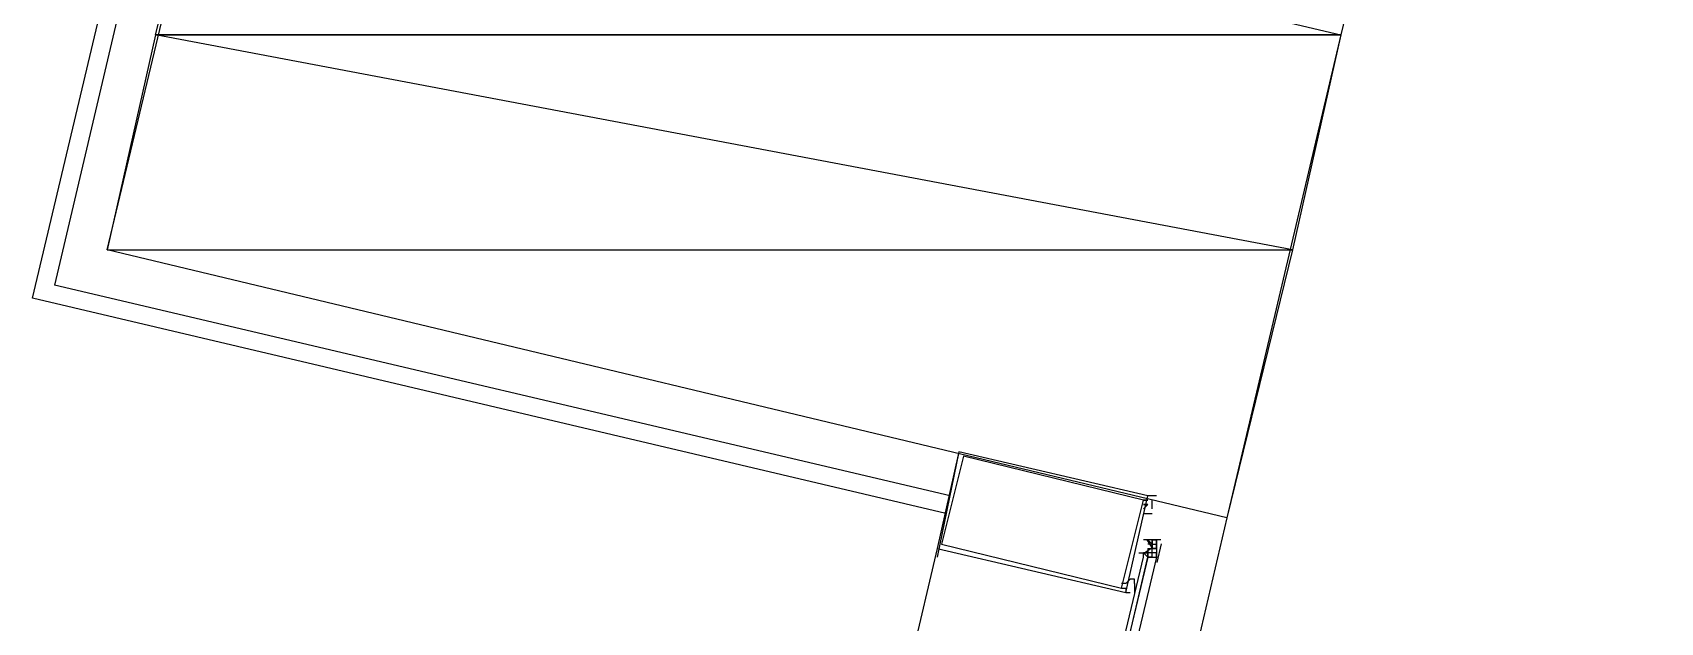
# Model space of a CAD drawing. Header units: feet. Extents: x -84 to 198, y -22 to 181.
# Drawn here: x 113.173 to 118.117, y 57.9 to 59.691 of the extents above; entities that cross this region are included whole.
import ezdxf

# ---------------------------------------------------------------- set-up
doc = ezdxf.new("R2010")
doc.units = ezdxf.units.FT
doc.layers.add('A-LINEA', color=7, linetype='CONTINUOUS')
doc.layers.add('A-MURO-CONCRETO', color=8, linetype='CONTINUOUS')

msp = doc.modelspace()

# ---------------------------------------------------------------- linework, layer by layer
at = {"layer": 'A-LINEA'}
for p, q in [((124.44, 90.4978), (117.1467, 59.6844)), ((113.1733, 58.8844), (113.6133, 60.7378)), ((113.6533, 60.6844), (113.24, 58.9244)), ((115.9467, 58.2311), (113.1733, 58.8844)), ((115.96, 58.2844), (113.24, 58.9244)), ((115.9867, 58.4178), (115.92, 58.0978)), ((116.5867, 58.2844), (116.56, 58.2844)), ((116.5733, 58.2578), (116.5733, 58.2711)), ((116.5733, 58.2444), (116.5733, 58.2578)), ((116.5867, 58.2578), (116.5867, 58.2578)), ((116.8, 58.2178), (116.1067, 55.2444)), ((116.5467, 58.2311), (116.5733, 58.2311)), ((116.56, 58.1511), (116.56, 58.1511)), ((116.56, 58.1511), (116.56, 58.1511)), ((116.56, 58.1511), (116.56, 58.1511)), ((116.56, 58.1511), (116.56, 58.1511)), ((116.56, 58.1511), (116.56, 58.1511)), ((116.56, 58.1511), (116.56, 58.1511)), ((116.56, 58.1511), (116.5733, 58.1378)), ((116.56, 58.1511), (116.56, 58.1511)), ((116.56, 58.1511), (116.56, 58.1511)), ((116.56, 58.1511), (116.56, 58.1511)), ((116.56, 58.1511), (116.56, 58.1511)), ((116.5733, 58.1378), (116.56, 58.1378)), ((116.56, 58.1378), (116.56, 58.1378)), ((116.5733, 58.1378), (116.56, 58.1378)), ((116.5733, 58.1378), (116.56, 58.1378)), ((116.5733, 58.1378), (116.5733, 58.1511)), ((116.5733, 58.1511), (116.5733, 58.1511)), ((116.5733, 58.1511), (116.5733, 58.1511)), ((116.5733, 58.1511), (116.5733, 58.1511)), ((116.5733, 58.1511), (116.5733, 58.1511)), ((116.5733, 58.1511), (116.5733, 58.1511)), ((116.5733, 58.1511), (116.5733, 58.1511)), ((116.5733, 58.1511), (116.5733, 58.1511)), ((116.5733, 58.1511), (116.5733, 58.1511)), ((116.5867, 58.1511), (116.5733, 58.1511)), ((116.5733, 58.1511), (116.5733, 58.1511)), ((116.5733, 58.1511), (116.5733, 58.1511)), ((116.5733, 58.1511), (116.5733, 58.1511)), ((116.5733, 58.1511), (116.5733, 58.1511)), ((116.5733, 58.1511), (116.5733, 58.1511)), ((116.5733, 58.1511), (116.5733, 58.1511)), ((116.5733, 58.1511), (116.5733, 58.1511)), ((116.5733, 58.1511), (116.5733, 58.1511)), ((116.5733, 58.1511), (116.5733, 58.1511)), ((116.5733, 58.1511), (116.5733, 58.1511)), ((116.5733, 58.1511), (116.5733, 58.1511)), ((116.5733, 58.1511), (116.5733, 58.1511)), ((116.5733, 58.1511), (116.5733, 58.1511)), ((116.5733, 58.1511), (116.5867, 58.1511)), ((116.5733, 58.1511), (116.5733, 58.1511)), ((116.5733, 58.1511), (116.5733, 58.1511)), ((116.5733, 58.1511), (116.5733, 58.1511)), ((116.5733, 58.1511), (116.5733, 58.1511)), ((116.5733, 58.1511), (116.5733, 58.1511)), ((116.5733, 58.1511), (116.5733, 58.1511)), ((116.5733, 58.1511), (116.5733, 58.1511)), ((116.5733, 58.1378), (116.5733, 58.1378)), ((116.5733, 58.1378), (116.5733, 58.1378)), ((116.5733, 58.1378), (116.5733, 58.1378)), ((116.5733, 58.1378), (116.5733, 58.1378)), ((116.5733, 58.1378), (116.5733, 58.1378)), ((116.5733, 58.1378), (116.5733, 58.1378)), ((116.5733, 58.1378), (116.5733, 58.1378)), ((116.5733, 58.1378), (116.5733, 58.1378)), ((116.5733, 58.1378), (116.5733, 58.1378)), ((116.5733, 58.1378), (116.5733, 58.1378)), ((116.5733, 58.1378), (116.5733, 58.1378)), ((116.5733, 58.1378), (116.5733, 58.1378)), ((116.5733, 58.1378), (116.5733, 58.1378)), ((116.5733, 58.1378), (116.5733, 58.1378)), ((116.5733, 58.1378), (116.5733, 58.1378)), ((116.5733, 58.1378), (116.5733, 58.1378)), ((116.5733, 58.1378), (116.5733, 58.1244)), ((116.5733, 58.1378), (116.5733, 58.1378)), ((116.5733, 58.1378), (116.5733, 58.1378)), ((116.5733, 58.1378), (116.5733, 58.1244)), ((116.5733, 58.1378), (116.5733, 58.1378)), ((116.5733, 58.1378), (116.5733, 58.1378)), ((116.5733, 58.1378), (116.5733, 58.1244)), ((116.5733, 58.1378), (116.5733, 58.1378)), ((116.5733, 58.1378), (116.5733, 58.1378)), ((116.5733, 58.1378), (116.5733, 58.1244)), ((116.5733, 58.1378), (116.5867, 58.1378)), ((116.5733, 58.1378), (116.5867, 58.1378)), ((116.5733, 58.1378), (116.5867, 58.1378)), ((116.5867, 58.1511), (116.5867, 58.1511)), ((116.5867, 58.1511), (116.5867, 58.1511)), ((116.5867, 58.1511), (116.5867, 58.1511)), ((116.5867, 58.1378), (116.5867, 58.1511)), ((116.5867, 58.1511), (116.5867, 58.1511)), ((116.5867, 58.1511), (116.5867, 58.1511)), ((116.5867, 58.1511), (116.5867, 58.1511)), ((116.5867, 58.1511), (116.5867, 58.1378)), ((116.5867, 58.1511), (116.5867, 58.1511)), ((116.5867, 58.1511), (116.5867, 58.1511)), ((116.6, 58.1511), (116.5867, 58.1511)), ((116.5867, 58.1378), (116.5867, 58.1378)), ((116.5867, 58.1378), (116.5867, 58.1378)), ((116.5867, 58.1378), (116.5867, 58.1378)), ((116.5867, 58.1244), (116.5867, 58.1378)), ((116.5867, 58.1378), (116.5867, 58.1378)), ((116.5867, 58.1378), (116.5867, 58.1378)), ((116.5867, 58.1378), (116.5867, 58.1378)), ((116.5867, 58.1378), (116.5867, 58.1378)), ((116.5867, 58.1378), (116.5867, 58.1378)), ((116.5867, 58.1378), (116.5867, 58.1378)), ((116.5867, 58.1378), (116.5867, 58.1378)), ((116.5867, 58.1378), (116.5867, 58.1378)), ((116.5867, 58.1378), (116.5867, 58.1378)), ((116.5867, 58.1378), (116.5867, 58.1378)), ((116.5867, 58.1378), (116.5867, 58.1378)), ((116.5867, 58.1378), (116.5867, 58.1378)), ((116.5867, 58.1378), (116.5867, 58.1378)), ((116.5867, 58.1378), (116.5867, 58.1378)), ((116.5867, 58.1378), (116.5867, 58.1378)), ((116.5867, 58.1378), (116.5867, 58.1378)), ((116.5867, 58.1378), (116.5867, 58.1378)), ((116.5867, 58.1378), (116.5867, 58.1378)), ((116.5867, 58.1378), (116.5867, 58.1378)), ((116.5867, 58.1378), (116.5867, 58.1244)), ((116.5867, 58.1378), (116.5867, 58.1378)), ((116.5867, 58.1378), (116.5867, 58.1378)), ((116.5867, 58.1244), (116.5867, 58.1378)), ((116.5867, 58.1378), (116.5867, 58.1378)), ((116.6005, 58.1381), (116.5872, 58.0817)), ((116.6, 58.1511), (116.6, 58.1511)), ((116.6, 58.1511), (116.6, 58.1511)), ((116.6, 58.1511), (116.6, 58.1511)), ((116.6, 58.1511), (116.6, 58.1511)), ((116.6, 58.1511), (116.6, 58.1511)), ((115.92, 58.1244), (115.36, 55.7244)), ((116.5467, 58.1111), (116.5467, 58.1111)), ((116.5467, 58.1111), (116.5467, 58.1111)), ((116.56, 58.1111), (116.5467, 58.1111)), ((116.5467, 58.1111), (116.5467, 58.1111)), ((116.5467, 58.1111), (116.5467, 58.1111)), ((116.5467, 58.1111), (116.5467, 58.1111)), ((116.5467, 58.1111), (116.5467, 58.1111)), ((116.5467, 58.1111), (116.5467, 58.1111)), ((116.5467, 58.1111), (116.5467, 58.1111)), ((116.5467, 58.1111), (116.5467, 58.1111)), ((116.5467, 58.1111), (116.5467, 58.1111)), ((116.5467, 58.1111), (116.56, 58.1111)), ((116.5467, 58.1111), (116.56, 58.1111)), ((116.5467, 58.1111), (116.56, 58.1111)), ((116.5467, 58.1111), (116.56, 58.1111)), ((116.56, 58.1244), (116.56, 58.1111)), ((116.56, 58.1244), (116.56, 58.1244)), ((116.56, 58.1244), (116.5733, 58.1244)), ((116.56, 58.1244), (116.5733, 58.1244)), ((116.56, 58.1244), (116.5733, 58.1244)), ((116.56, 58.1244), (116.5733, 58.1244)), ((116.56, 58.1111), (116.56, 58.1111)), ((116.56, 58.0978), (116.56, 58.1111)), ((116.56, 58.1111), (116.56, 58.1111)), ((116.56, 58.1111), (116.56, 58.1111)), ((116.56, 58.1111), (116.56, 58.1111)), ((116.56, 58.1111), (116.56, 58.1111)), ((116.56, 58.1111), (116.56, 58.1111)), ((116.56, 58.1111), (116.56, 58.1111)), ((116.56, 58.1111), (116.56, 58.1111)), ((116.56, 58.1111), (116.56, 58.1111)), ((116.56, 58.1111), (116.56, 58.1111)), ((116.56, 58.1111), (116.56, 58.1111)), ((116.5733, 58.1111), (116.56, 58.1111)), ((116.5733, 58.1111), (116.56, 58.1111)), ((116.56, 58.1111), (116.56, 58.1111)), ((116.56, 58.1111), (116.56, 58.1111)), ((116.56, 58.1111), (116.56, 58.0978)), ((116.56, 58.1111), (116.56, 58.1111)), ((116.56, 58.0978), (116.56, 58.0978)), ((116.56, 58.0978), (116.56, 58.0978)), ((116.56, 58.0978), (116.56, 58.0978)), ((116.5733, 58.0978), (116.56, 58.0978)), ((116.56, 58.0978), (116.56, 58.0978)), ((116.56, 58.0978), (116.56, 58.0978)), ((116.56, 58.0978), (116.56, 58.0978)), ((116.56, 58.0978), (116.56, 58.0978)), ((116.5733, 58.1244), (116.5733, 58.1244)), ((116.5733, 58.1244), (116.5733, 58.1244)), ((116.5733, 58.1244), (116.5733, 58.1244)), ((116.5867, 58.1244), (116.5733, 58.1244)), ((116.5733, 58.1244), (116.5733, 58.1244)), ((116.5733, 58.1244), (116.5733, 58.1244)), ((116.5733, 58.1244), (116.5733, 58.1244)), ((116.5733, 58.1244), (116.5867, 58.1244)), ((116.5733, 58.1244), (116.5733, 58.1244)), ((116.5867, 58.1244), (116.5733, 58.1244)), ((116.5733, 58.1244), (116.5733, 58.1244)), ((116.5733, 58.1244), (116.5733, 58.1244)), ((116.5733, 58.1244), (116.5733, 58.1244)), ((116.5733, 58.1244), (116.5733, 58.1244)), ((116.5733, 58.1244), (116.5733, 58.1244)), ((116.5733, 58.1244), (116.5733, 58.1244)), ((116.5733, 58.1244), (116.5733, 58.1244)), ((116.5733, 58.1111), (116.5733, 58.1111)), ((116.5733, 58.0978), (116.5733, 58.1111)), ((116.5733, 58.1111), (116.5733, 58.1111)), ((116.5733, 58.1111), (116.5733, 58.1111)), ((116.5733, 58.1111), (116.5733, 58.1111)), ((116.5733, 58.1111), (116.5733, 58.1111)), ((116.5733, 58.1111), (116.5733, 58.1111)), ((116.5733, 58.1111), (116.5733, 58.1111)), ((116.5733, 58.1111), (116.5733, 58.1111)), ((116.5867, 58.1111), (116.5733, 58.1111)), ((116.5733, 58.1111), (116.5733, 58.1111)), ((116.5733, 58.1111), (116.5733, 58.1111)), ((116.5733, 58.1111), (116.5733, 58.1111)), ((116.5733, 58.1111), (116.5733, 58.1111)), ((116.5733, 58.1111), (116.5733, 58.1111)), ((116.5733, 58.1111), (116.5733, 58.1111)), ((116.5733, 58.1111), (116.5733, 58.1111)), ((116.5733, 58.1111), (116.5733, 58.1111)), ((116.5733, 58.1111), (116.5733, 58.1111)), ((116.5733, 58.1111), (116.5733, 58.1111)), ((116.5733, 58.1111), (116.5733, 58.1111)), ((116.5733, 58.1111), (116.5733, 58.1111)), ((116.5733, 58.1111), (116.5733, 58.1111)), ((116.5733, 58.1111), (116.5733, 58.1111)), ((116.5733, 58.1111), (116.5733, 58.1111)), ((116.5733, 58.1111), (116.5733, 58.1111)), ((116.5733, 58.1111), (116.5733, 58.1111)), ((116.5733, 58.1111), (116.5733, 58.1111)), ((116.5733, 58.1111), (116.5733, 58.1111)), ((116.5733, 58.0978), (116.5733, 58.0978)), ((116.5733, 58.0978), (116.5733, 58.0978)), ((116.5733, 58.0978), (116.5733, 58.0978)), ((116.5733, 58.0978), (116.5733, 58.0978)), ((116.5733, 58.0978), (116.5733, 58.0978)), ((116.5733, 58.0978), (116.5733, 58.0978)), ((116.5733, 58.0978), (116.5733, 58.0978)), ((116.5867, 58.1244), (116.5867, 58.1244)), ((116.5867, 58.1244), (116.5867, 58.1244)), ((116.5867, 58.1244), (116.5867, 58.1244)), ((116.5867, 58.1244), (116.5867, 58.1244)), ((116.5867, 58.1244), (116.5867, 58.1244)), ((116.5867, 58.1244), (116.5867, 58.1244)), ((116.5867, 58.1244), (116.5867, 58.1244)), ((116.5867, 58.1244), (116.5867, 58.1244)), ((116.5867, 58.1244), (116.5867, 58.1244)), ((116.5867, 58.1244), (116.5867, 58.1244)), ((116.5867, 58.1244), (116.5867, 58.1111)), ((116.5867, 58.1244), (116.5867, 58.1244)), ((116.5867, 58.1244), (116.5867, 58.1244)), ((116.5867, 58.1244), (116.5867, 58.1244)), ((116.5867, 58.1244), (116.5867, 58.1244)), ((116.5867, 58.1111), (116.5867, 58.1111)), ((116.5867, 58.1111), (116.5867, 58.1111)), ((116.5867, 58.1111), (116.5867, 58.1111)), ((116.5867, 58.1111), (116.5867, 58.0978)), ((116.5867, 58.1111), (116.5867, 58.1111)), ((116.5867, 58.1111), (116.5867, 58.1111)), ((116.5867, 58.0978), (116.5867, 58.0978)), ((116.5867, 58.0978), (116.5867, 58.0978)), ((116.5867, 58.0978), (116.5867, 58.0978)), ((116.5867, 58.0978), (116.5867, 58.0978)), ((116.5867, 58.0978), (116.5867, 58.0978)), ((116.4933, 58.0044), (116.4933, 58.0044)), ((116.4933, 58.0044), (116.4933, 58.0044))]:
    msp.add_line(p, q, dxfattribs=at)
for points in [[(117.1467, 59.6844), (116.8, 58.2178), (113.4, 59.0311), (113.7467, 60.4844), (117.1467, 59.6844)], [(115.9867, 58.4178), (115.92, 58.1244), (116.4933, 57.9911), (116.56, 58.2844), (115.9867, 58.4178)], [(116, 58.4044), (115.9333, 58.1378), (116.48, 58.0044), (116.5467, 58.2711), (116, 58.4044)], [(116.5467, 58.2711), (116.5467, 58.2711), (116.5467, 58.2711), (116.5467, 58.2711), (116.5467, 58.2711), (116.56, 58.2711), (116.56, 58.2711), (116.56, 58.2711), (116.56, 58.2711)], [(116.56, 58.2711), (116.5467, 58.2711), (116.5467, 58.2711)], [(116.5467, 58.2444), (116.5467, 58.2444), (116.56, 58.2578), (116.56, 58.2578), (116.5467, 58.2578), (116.5467, 58.2578), (116.5467, 58.2578), (116.5467, 58.2578)], [(116.5467, 58.2578), (116.56, 58.2578), (116.56, 58.2578)], [(116.5733, 58.2444), (116.5733, 58.2444), (116.5733, 58.2444), (116.5733, 58.2444)], [(116.5867, 58.2711), (116.5867, 58.2711), (116.5867, 58.2711)], [(116.5867, 58.1511), (116.5733, 58.1511), (116.56, 58.1511), (116.5467, 58.1511)], [(116.5499, 58.1114), (116.5729, 58.1271), (116.558, 58.1506)], [(116.5733, 58.1511), (116.5733, 58.1378), (116.5867, 58.1378)], [(116.5733, 58.1244), (116.5733, 58.1244), (116.5733, 58.1378), (116.5733, 58.1378)], [(116.56, 58.0978), (115.9333, 55.4711), (115.9333, 55.4578), (115.92, 55.4711), (116.5467, 58.0978), (116.5467, 58.1111), (116.56, 58.0978)], [(116.5867, 58.0978), (115.96, 55.4578), (115.9467, 55.4578), (115.9467, 55.4711), (116.56, 58.0978), (116.5867, 58.0978)], [(116.5333, 58.1111), (116.5467, 58.1111), (116.56, 58.0978), (116.5733, 58.0978), (116.5867, 58.0978)], [(116.5867, 58.1244), (116.5867, 58.1244), (116.5733, 58.1244)], [(116.5867, 58.1111), (116.5867, 58.1111), (116.5733, 58.1111), (116.5733, 58.1244), (116.5733, 58.1244), (116.5733, 58.1244)], [(116.5733, 58.1111), (116.5733, 58.1244), (116.5867, 58.1244)], [(116.5867, 58.0978), (116.5867, 58.1111), (116.5733, 58.1111)], [(116.52, 58.0178), (116.52, 58.0178), (116.52, 58.0311), (116.52, 58.0311), (116.5067, 58.0311), (116.5067, 58.0311), (116.4933, 58.0178), (116.4933, 58.0178), (116.4933, 58.0178), (116.4933, 58.0178), (116.4933, 58.0178), (116.4933, 58.0178), (116.48, 58.0178)], [(116.48, 58.0044), (116.4933, 58.0044), (116.4933, 58.0044), (116.4933, 58.0044), (116.4933, 58.0044), (116.4933, 58.0044), (116.4933, 57.9911), (116.4933, 57.9911), (116.5067, 57.9911), (116.5067, 57.9911)], [(116.4933, 58.0178), (116.4933, 58.0178), (116.4933, 58.0178)], [(116.52, 58.0178), (116.52, 58.0044), (116.52, 58.0044), (116.52, 57.9911), (116.52, 57.9911)]]:
    msp.add_lwpolyline(points, dxfattribs=at)
at = {"layer": 'A-MURO-CONCRETO'}
for points in [[(113.7467, 60.4844), (117.1467, 59.6844), (113.5467, 59.6844), (113.7467, 60.4844), (113.7467, 60.4844)], [(113.5467, 59.6844), (113.4, 59.0311), (117, 59.0311), (113.5467, 59.6844)], [(113.5467, 59.6844), (117.1467, 59.6844), (117, 59.0311), (113.5467, 59.6844), (113.5467, 59.6844)], [(113.4, 59.0311), (117, 59.0311), (116.8, 58.2178), (113.4, 59.0311), (113.4, 59.0311)]]:
    msp.add_lwpolyline(points, dxfattribs=at)

doc.saveas('drawing.dxf')
